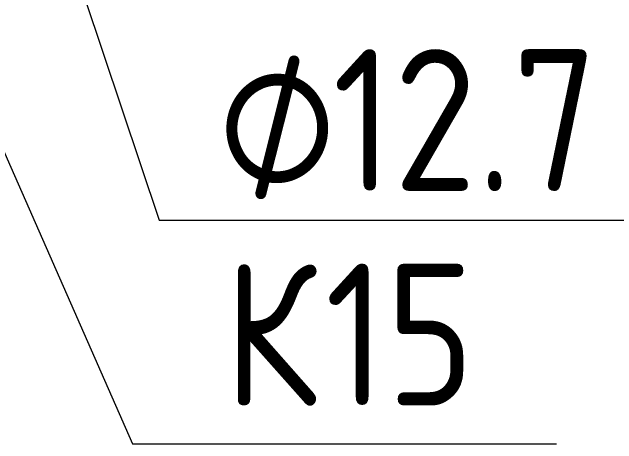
# Model space of a CAD drawing. Header units: millimetres. Extents: x -88595 to 880822, y -1054509 to -148035.
# Drawn here: x 421367 to 422433, y -344378 to -343617 of the extents above; entities that cross this region are included whole.
import ezdxf

# ---------------------------------------------------------------- set-up
doc = ezdxf.new("R2010")
doc.units = ezdxf.units.MM
doc.layers.add('Марки', color=7, linetype='Continuous', lineweight=20)
doc.styles.add('$10$GOST Common', font='GOST_Common.ttf', dxfattribs={"width": 0.9, "height": 250})
doc.styles.add('$6$GOST Common_1', font='GOST_Common.ttf', dxfattribs={"width": 0.9, "height": 250})

# ---------------------------------------------------------------- blocks, each defined once
blk = doc.blocks.new('$0$ADSK_M_Трубы - Диаметр_10-3265709-В_ОВ3_4')
at = {"layer": 'Марки'}
blk.add_line((-15956.5, 12420.2), (-14956.5, 12420.2), dxfattribs=at)
blk = doc.blocks.new('$0$ADSK_M_Оборудование1 - ADSK_Марка_15-3198495-В_ОВ3_4')
at = {"layer": 'Марки'}
blk.add_line((-15956.5, 12814.6), (-15256.5, 12814.6), dxfattribs=at)

msp = doc.modelspace()

# ---------------------------------------------------------------- linework, layer by layer
at = {"layer": 'Марки'}
for p, q in [((421405.4, -343324.2), (421626.4, -343984.2)), ((421182.6, -343476.5), (421579.5, -344378.3)), ((421579.5, -344378.3), (421626.4, -344378.3))]:
    msp.add_line(p, q, dxfattribs=at)

# ---------------------------------------------------------------- block references
for name, p in [('$0$ADSK_M_Трубы - Диаметр_10-3265709-В_ОВ3_4', (437583, -356404.4)), ('$0$ADSK_M_Оборудование1 - ADSK_Марка_15-3198495-В_ОВ3_4', (437583, -357192.9))]:
    msp.add_blockref(name, p, dxfattribs=at)

# ---------------------------------------------------------------- texts
at = {"layer": 'Марки', "lineweight": 9, "char_height": 250, "attachment_point": 1}
for s, insert, width, style in [('12.7', (421931.9, -343682.6), 606.076, '$10$GOST Common'), ('\\fGOST Common|b0|i0|c254|p34|;\\W.9;⌀', (421729.5, -343682.6), 245.316, '$6$GOST Common_1'), ('\\fGOST Common|b0|i0|c204|p34|;\\W.9;К', (421739.9, -344060.5), 216.456, '$10$GOST Common'), ('15', (421918.5, -344060.5), 331.899, '$10$GOST Common')]:
    msp.add_mtext(s, dxfattribs=dict(at, insert=insert, width=width, style=style))

doc.saveas('drawing.dxf')
